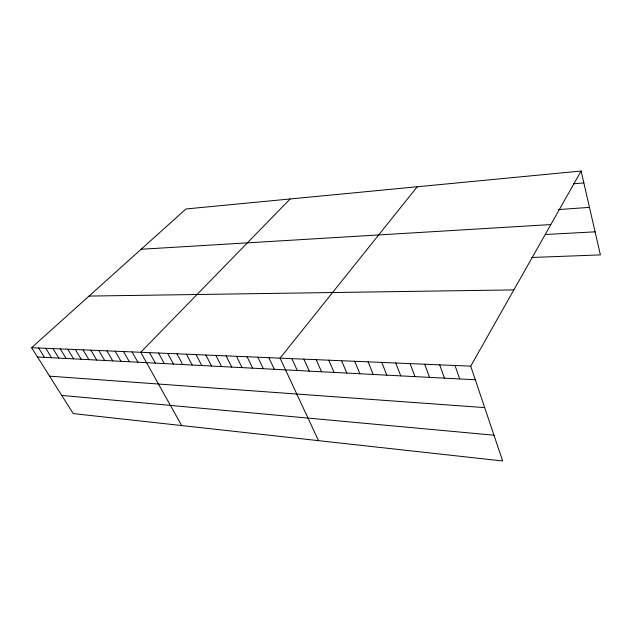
<?xml version="1.0" encoding="UTF-8"?>
<svg xmlns="http://www.w3.org/2000/svg" width="632" height="632" viewBox="0 0 632 632"><rect width="100%" height="100%" fill="white"/><g stroke="black" fill="none" stroke-linecap="round" stroke-linejoin="round"><path stroke-width="0.95" d="M470.722 366.157L581.124 171.027L185.974 208.971L31.6 347.695L73.209 413.589L502.661 460.973L470.722 366.157L31.6 347.695M417.231 186.764L280.079 358.139L318.504 440.654M290.151 198.969L140.731 352.285L181.692 425.557M573.627 183.794L583.85 182.901M558.23 209.579L589.482 207.375M141.133 249.269L550.827 224.565M545.503 234.496L595.107 231.841M531.844 257.469L600.4 254.893L581.124 171.027M89.041 296.076L513.871 289.898M37.462 356.977L475.303 379.761M49.573 376.159L484.689 407.616M61.723 395.395L493.987 435.211M38.607 347.987L44.461 357.341M45.717 348.287L51.579 357.712M52.946 348.595L58.808 358.083M60.285 348.904L66.147 358.47M67.75 349.22L73.604 358.858M75.334 349.536L81.188 359.252M83.037 349.859L88.891 359.648M90.874 350.191L96.72 360.058M98.837 350.523L104.675 360.469M106.934 350.863L112.765 360.896M115.166 351.21L120.989 361.322M123.54 351.558L129.363 361.757M132.064 351.921L137.871 362.199M149.547 352.656L155.33 363.108M158.529 353.035L164.296 363.574M167.662 353.414L173.413 364.048M176.96 353.809L182.695 364.53M186.432 354.204L192.152 365.02M196.07 354.607L201.774 365.525M205.898 355.026L211.57 366.031M215.899 355.445L221.548 366.552M226.09 355.871L231.715 367.081M236.479 356.306L242.08 367.619M247.065 356.756L252.634 368.172M257.856 357.206L263.394 368.733M268.861 357.673L274.367 369.301M291.873 358.636L297.301 370.494M303.913 359.142L309.301 371.118M316.205 359.663L321.546 371.758M328.766 360.185L334.052 372.406M341.588 360.73L346.826 373.07M354.686 361.275L359.869 373.749M368.077 361.844L373.204 374.444M381.768 362.413L386.824 375.155M395.758 363.005L400.751 375.874M410.073 363.605L414.995 376.617M424.712 364.222L429.555 377.375M439.69 364.854L444.454 378.149M455.024 365.493L459.701 378.947"/></g></svg>
